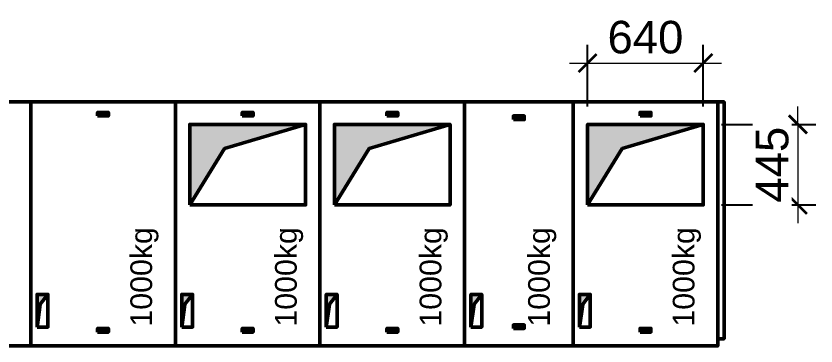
# Model space of a CAD drawing. Header units: millimetres. Extents: x 29247 to 64688, y 20262 to 44025.
# Drawn here: x 46038 to 50463, y 29850 to 31674 of the extents above; entities that cross this region are included whole.
import ezdxf

# ---------------------------------------------------------------- set-up
doc = ezdxf.new("R2010")
doc.units = ezdxf.units.MM
doc.layers.add('.-POPIS1', color=7, linetype='Continuous', lineweight=18)
doc.layers.add('ROZVADĚČ VN', color=5, linetype='Continuous', lineweight=50)
doc.styles.add('ARIALCE', font='arial.ttf')
doc.styles.get("Standard").update_dxf_attribs({"font": 'arial.ttf'})
doc.dimstyles.new('1-100', dxfattribs={"dimtxt": 180, "dimasz": 100, "dimexe": 100, "dimexo": 100, "dimgap": 50, "dimtad": 1, "dimdec": 0, "dimrnd": 1, "dimtxsty": 'ARIALCE', "dimblk": 'ARCHTICK', "dimcen": 1, "dimdle": 100, "dimclrd": 256, "dimclrt": 256, "dimadec": 0, "dimazin": 0, "dimtfac": 1, "dimtdec": 0, "dimtix": 1, "dimtmove": 2, "dimatfit": 0, "dimldrblk": 'ARCHTICK', "dimfxl": 800, "dimfxlon": 1, "dimtfill": 1, "dimlwd": -1, "dimarcsym": 0})

# ---------------------------------------------------------------- blocks, each defined once
blk = doc.blocks.new('_ArchTick')
at = {"color": 0, "linetype": 'ByBlock', "const_width": 0.15}
blk.add_lwpolyline([(-0.5, -0.5), (0.5, 0.5)], dxfattribs=at)
blk = doc.blocks.new('*D36')
at = {"layer": '.-POPIS1', "color": 0, "lineweight": -2}
for p, q in [((49199.1, 31174.7), (49199.1, 31514.5)), ((49839.1, 31174.7), (49839.1, 31514.5))]:
    blk.add_line(p, q, dxfattribs=at)
at = {"layer": '.-POPIS1'}
blk.add_line((49099.1, 31414.5), (49939.1, 31414.5), dxfattribs=at)
at = {"layer": 'DEFPOINTS', "color": 0}
for p in [(49839.1, 31414.5), (49199.1, 31074.7), (49839.1, 31074.7)]:
    blk.add_point(p, dxfattribs=at)
at = {"layer": '.-POPIS1', "xscale": 100, "yscale": 100, "zscale": 100, "rotation": 180}
blk.add_blockref('_ArchTick', (49199.1, 31414.5), dxfattribs=at)
at = {"layer": '.-POPIS1', "xscale": 100, "yscale": 100, "zscale": 100}
blk.add_blockref('_ArchTick', (49839.1, 31414.5), dxfattribs=at)
at = {"layer": '.-POPIS1', "insert": (49519.1, 31556.4), "char_height": 180, "attachment_point": 5, "style": 'ARIALCE', "bg_fill": 3, "box_fill_scale": 1.1, "bg_fill_color": 257, "bg_fill_transparency": 0}
blk.add_mtext('640', dxfattribs=at)
blk = doc.blocks.new('*D37')
at = {"layer": '.-POPIS1'}
for p, q in [((50362.5, 31074.7), (50362.5, 31174.7)), ((50362.5, 31074.7), (50362.5, 30629.7)), ((50362.5, 30629.7), (50362.5, 30529.7))]:
    blk.add_line(p, q, dxfattribs=at)
at = {"layer": '.-POPIS1', "color": 0, "lineweight": -2}
for p, q in [((49939.1, 31074.7), (50462.5, 31074.7)), ((49939.1, 30629.7), (50462.5, 30629.7))]:
    blk.add_line(p, q, dxfattribs=at)
at = {"layer": 'DEFPOINTS', "color": 0}
for p in [(49839.1, 31074.7), (49839.1, 30629.7), (50362.5, 30629.7)]:
    blk.add_point(p, dxfattribs=at)
at = {"layer": '.-POPIS1', "xscale": 100, "yscale": 100, "zscale": 100}
for p, rotation in [((50362.5, 31074.7), 270), ((50362.5, 30629.7), 90)]:
    blk.add_blockref('_ArchTick', p, dxfattribs=dict(at, rotation=rotation))
at = {"layer": '.-POPIS1', "insert": (50221, 30852.2), "char_height": 180, "attachment_point": 5, "rotation": 90, "style": 'ARIALCE', "bg_fill": 3, "box_fill_scale": 1.1, "bg_fill_color": 257, "bg_fill_transparency": 0}
blk.add_mtext('445', dxfattribs=at)

msp = doc.modelspace()

# ---------------------------------------------------------------- hatches: boundary and pattern name
at = {"layer": 'ROZVADĚČ VN'}
for points in [[(46999.1, 30629.7), (46999.1, 31074.7), (47639.1, 31074.7), (47191.1, 30941.2)], [(47799.1, 30629.7), (47799.1, 31074.7), (48439.1, 31074.7), (47991.1, 30941.2)], [(49199.1, 30629.7), (49199.1, 31074.7), (49839.1, 31074.7), (49391.1, 30941.2)], [(46154.1, 29954.7), (46172.1, 30080.7), (46214.1, 30134.7), (46154.1, 30134.7)], [(46954.1, 29954.7), (46972.1, 30080.7), (47014.1, 30134.7), (46954.1, 30134.7)], [(47754.1, 29954.7), (47772.1, 30080.7), (47814.1, 30134.7), (47754.1, 30134.7)], [(48554.1, 29954.7), (48572.1, 30080.7), (48614.1, 30134.7), (48554.1, 30134.7)], [(49154.1, 29954.7), (49172.1, 30080.7), (49214.1, 30134.7), (49154.1, 30134.7)]]:
    msp.add_hatch(color=256, dxfattribs=at).paths.add_polyline_path(points)

# ---------------------------------------------------------------- linework, layer by layer
at = {"layer": 'ROZVADĚČ VN', "linetype": 'Continuous'}
for points in [[(45319.1, 29849.7), (46119.1, 29849.7), (46119.1, 31199.7), (45319.1, 31199.7)], [(46119.1, 29849.7), (46919.1, 29849.7), (46919.1, 31199.7), (46119.1, 31199.7)], [(46919.1, 29889.7), (46919.1, 31199.7)], [(46919.1, 29849.7), (47719.1, 29849.7), (47719.1, 31199.7), (46919.1, 31199.7)], [(46919.1, 31199.7), (47719.1, 31199.7)], [(46999.1, 31199.7), (47639.1, 31199.7)], [(47719.1, 29889.7), (47719.1, 31199.7)], [(47719.1, 29849.7), (48519.1, 29849.7), (48519.1, 31199.7), (47719.1, 31199.7)], [(48519.1, 31199.7), (49119.1, 31199.7)], [(48519.1, 29849.7), (49119.1, 29849.7), (49119.1, 31199.7), (48519.1, 31199.7)], [(48579.1, 31199.7), (49059.1, 31199.7)], [(49119.1, 29889.7), (49119.1, 31199.7)], [(49119.1, 29849.7), (49919.1, 29849.7), (49919.1, 31199.7), (49119.1, 31199.7)], [(49119.1, 31199.7), (49919.1, 31199.7)], [(49199.1, 31199.7), (49839.1, 31199.7)], [(49919.1, 29889.7), (49954.1, 29889.7), (49954.1, 31199.7), (49919.1, 31199.7)], [(46489.1, 31121.7), (46549.1, 31121.7), (46549.1, 31141.7), (46489.1, 31141.7)], [(47289.1, 31121.7), (47349.1, 31121.7), (47349.1, 31141.7), (47289.1, 31141.7)], [(48089.1, 31121.7), (48149.1, 31121.7), (48149.1, 31141.7), (48089.1, 31141.7)], [(48789.1, 31101.7), (48849.1, 31101.7), (48849.1, 31121.7), (48789.1, 31121.7)], [(49489.1, 31121.7), (49549.1, 31121.7), (49549.1, 31141.7), (49489.1, 31141.7)], [(46999.1, 30629.7), (46999.1, 31074.7), (47639.1, 31074.7), (47191.1, 30941.2)], [(46999.1, 30629.7), (47639.1, 30629.7), (47639.1, 31074.7), (46999.1, 31074.7)], [(47799.1, 30629.7), (47799.1, 31074.7), (48439.1, 31074.7), (47991.1, 30941.2)], [(47799.1, 30629.7), (48439.1, 30629.7), (48439.1, 31074.7), (47799.1, 31074.7)], [(49199.1, 30629.7), (49839.1, 30629.7), (49839.1, 31074.7), (49199.1, 31074.7)], [(49199.1, 30629.7), (49199.1, 31074.7), (49839.1, 31074.7), (49391.1, 30941.2)], [(46154.1, 29954.7), (46214.1, 29954.7), (46214.1, 30134.7), (46154.1, 30134.7)], [(46154.1, 29954.7), (46172.1, 30080.7), (46214.1, 30134.7), (46154.1, 30134.7)], [(46954.1, 29954.7), (47014.1, 29954.7), (47014.1, 30134.7), (46954.1, 30134.7)], [(46954.1, 29954.7), (46972.1, 30080.7), (47014.1, 30134.7), (46954.1, 30134.7)], [(47754.1, 29954.7), (47814.1, 29954.7), (47814.1, 30134.7), (47754.1, 30134.7)], [(47754.1, 29954.7), (47772.1, 30080.7), (47814.1, 30134.7), (47754.1, 30134.7)], [(48554.1, 29954.7), (48614.1, 29954.7), (48614.1, 30134.7), (48554.1, 30134.7)], [(48554.1, 29954.7), (48572.1, 30080.7), (48614.1, 30134.7), (48554.1, 30134.7)], [(49154.1, 29954.7), (49172.1, 30080.7), (49214.1, 30134.7), (49154.1, 30134.7)], [(49154.1, 29954.7), (49214.1, 29954.7), (49214.1, 30134.7), (49154.1, 30134.7)], [(48789.1, 29946.7), (48849.1, 29946.7), (48849.1, 29966.7), (48789.1, 29966.7)], [(46489.1, 29926.7), (46549.1, 29926.7), (46549.1, 29946.7), (46489.1, 29946.7)], [(47289.1, 29926.7), (47349.1, 29926.7), (47349.1, 29946.7), (47289.1, 29946.7)], [(48089.1, 29926.7), (48149.1, 29926.7), (48149.1, 29946.7), (48089.1, 29946.7)], [(49489.1, 29926.7), (49549.1, 29926.7), (49549.1, 29946.7), (49489.1, 29946.7)]]:
    msp.add_lwpolyline(points, close=True, dxfattribs=at)

# ---------------------------------------------------------------- texts
at = {"layer": 'ROZVADĚČ VN', "ltscale": 15, "char_height": 120, "attachment_point": 1, "rotation": 90}
for insert in [(46670.4, 29956.9), (47470.4, 29956.9), (48270.4, 29956.9), (48870.4, 29956.9), (49670.4, 29956.9)]:
    msp.add_mtext_dynamic_manual_height_columns('1000kg', width=1105.316, gutter_width=8.75, heights=[0], dxfattribs=dict(at, insert=insert))

# ---------------------------------------------------------------- next in the draw order: dimensions: what is measured, and where the dimension line sits
at = {"layer": '.-POPIS1'}
dim = msp.add_linear_dim(base=(49839.1, 31414.5), p1=(49199.1, 31074.7), p2=(49839.1, 31074.7), dimstyle='1-100', dxfattribs=at)
dim.commit()
dim.dimension.update_dxf_attribs({"geometry": '*D36', "text_midpoint": (49519.1, 31556.4)})

# ---------------------------------------------------------------- next in the draw order: dimensions: what is measured, and where the dimension line sits
dim = msp.add_linear_dim(base=(50362.5, 30629.7), p1=(49839.1, 31074.7), p2=(49839.1, 30629.7), angle=90, dimstyle='1-100', dxfattribs=at)
dim.commit()
dim.dimension.update_dxf_attribs({"geometry": '*D37', "text_midpoint": (50221, 30852.2)})

doc.saveas('drawing.dxf')
